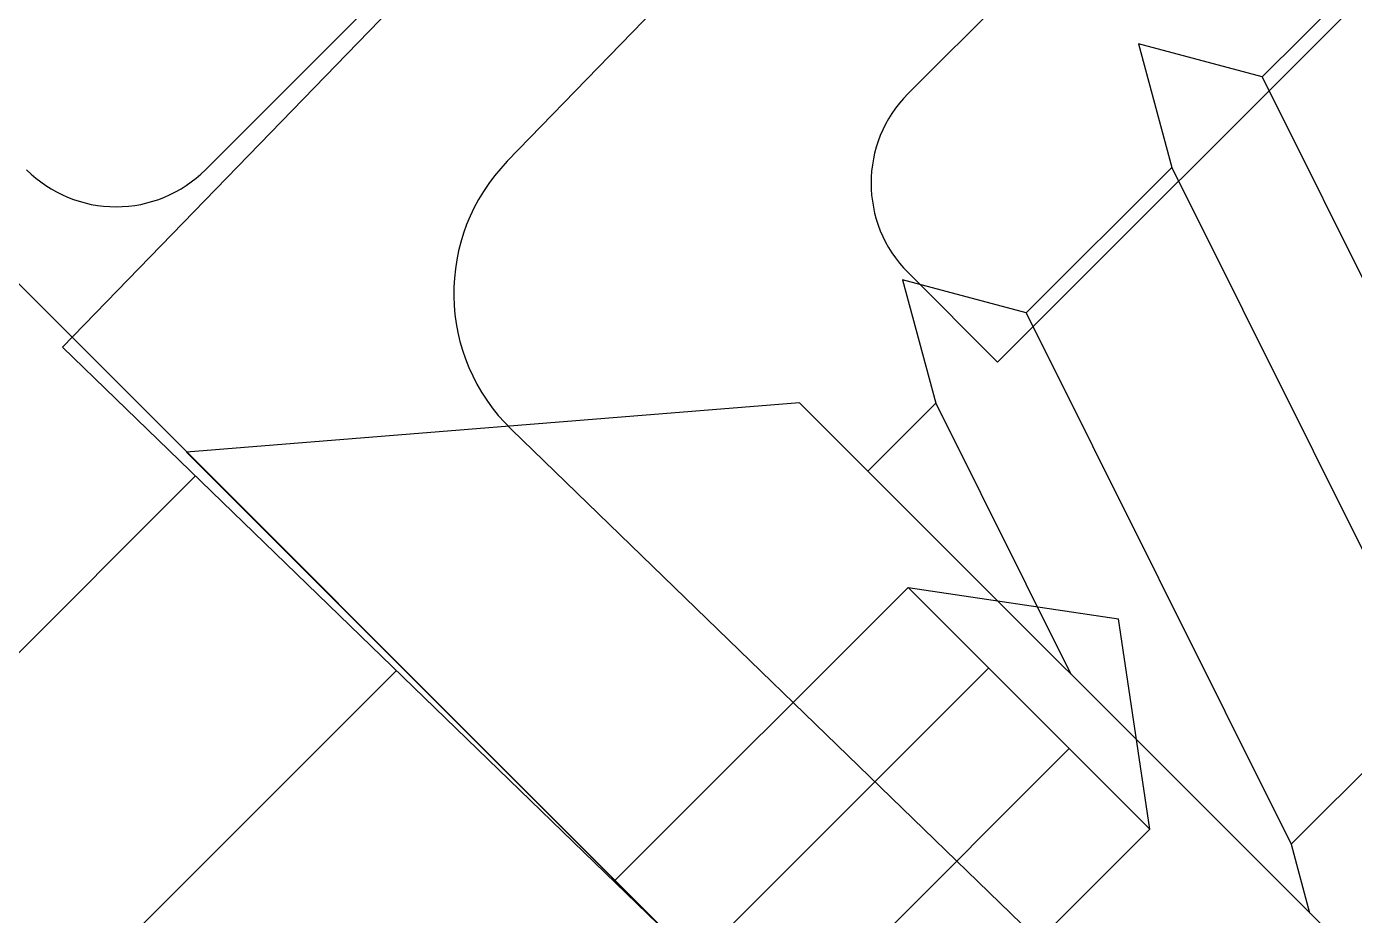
# Model space of a CAD drawing. Header units: inches. Extents: x 0 to 10293, y 0 to 4182.
# Drawn here: x 531.5229 to 531.9425, y 4107.8806 to 4108.1615 of the extents above; entities that cross this region are included whole.
import ezdxf

# ---------------------------------------------------------------- set-up
doc = ezdxf.new("R2010")
doc.units = ezdxf.units.IN
doc.header["$LTSCALE"] = 48
doc.header["$MEASUREMENT"] = 0
doc.linetypes.add('DASHED', pattern=[0.75, 0.5, -0.25])
doc.layers.add('DETAILS', color=1, linetype='Continuous')
doc.styles.add('Arch-Dim', font='romans.shx', dxfattribs={"width": 0.75})
doc.dimstyles.new('Aec-Arch-I-96', dxfattribs={"dimscale": 96, "dimtxt": 0.09375, "dimasz": 0.0625, "dimexe": 0.0625, "dimexo": 0.0625, "dimgap": 0.03125, "dimtad": 1, "dimdec": 4, "dimzin": 3, "dimdsep": 46, "dimlunit": 4, "dimtxsty": 'Arch-Dim', "dimblk": 'ARCHTICK', "dimcen": 0.09375, "dimazin": 2, "dimtfac": 0.75, "dimtdec": 4, "dimtix": 1, "dimtmove": 2, "dimatfit": 2, "dimfxl": 0, "dimtolj": 1, "dimtzin": 0, "dimarcsym": 0})

# ---------------------------------------------------------------- blocks, each defined once
blk = doc.blocks.new('34FHSCREW')
at = {"linetype": 'Continuous'}
for p, q in [((-0.1195, -0.148), (-0.2455, 0)), ((-0.2455, 0), (0.2455, 0)), ((0.1195, -0.148), (-0.1195, -0.148)), ((-0.089, -0.148), (-0.089, -0.17836)), ((-0.089, -0.17836), (0.0017, -0.148)), ((0.089, -0.15918), (0.10838, -0.148)), ((-0.089, -0.21876), (0.089, -0.15918)), ((0.089, -0.22422), (0.089, -0.15918)), ((-0.124, -0.19856), (-0.089, -0.17836)), ((-0.089, -0.21876), (-0.124, -0.19856)), ((-0.089, -0.21876), (-0.089, -0.2838)), ((-0.089, -0.2838), (0.089, -0.22422)), ((-0.089, -0.32422), (0.089, -0.26464)), ((-0.124, -0.30402), (-0.089, -0.2838)), ((-0.089, -0.32422), (-0.124, -0.30402)), ((-0.089, -0.32422), (-0.089, -0.38926))]:
    blk.add_line(p, q, dxfattribs=at)
at = {"linetype": 'DASHED'}
for p, q in [((-0.054, -0.131), (-0.054, 0)), ((-0.018, -0.131), (-0.018, 0)), ((0.018, -0.131), (0.018, 0)), ((0.054, -0.131), (0.054, 0)), ((-0.054, -0.131, 1.89411), (0, -0.17098, 1.89411)), ((0.054, -0.131), (-0.054, -0.131)), ((0.054, -0.131, 1.89411), (0, -0.17098, 1.89411))]:
    blk.add_line(p, q, dxfattribs=at)
blk = doc.blocks.new('RIDGEEXT')
at = {"layer": 'DETAILS'}
for p, q in [((-0.5, -0.78), (-0.5, -1.289)), ((-0.72, -1.05042), (-0.72, -1.423)), ((-0.58, -1.249), (-0.58, -1.07582)), ((-0.5, -1.289), (-0.54, -1.289))]:
    blk.add_line(p, q, dxfattribs=at)
for centre, start, end in [((-0.54, -1.249), 180, 270), ((-0.76, -1.423), 270, 0)]:
    blk.add_arc(centre, 0.04, start, end, dxfattribs=at)
blk = doc.blocks.new('_ArchTick')
at = {"color": 0, "linetype": 'ByBlock', "const_width": 0.15}
blk.add_lwpolyline([(-0.5, -0.5), (0.5, 0.5)], dxfattribs=at)

msp = doc.modelspace()

# ---------------------------------------------------------------- hatches: boundary and pattern name
h = msp.add_hatch()
h.set_pattern_fill('STEEL', color=256, scale=2, style=0)
h.set_pattern_definition([(45, (-3372.13418, 1339.79753), (-0.176776695, 0.176776695), []), (45, (-3372.13418, 1339.92253), (-0.176776695, 0.176776695), [])])
h.paths.add_polyline_path([(530.70372, 4108.89674), (530.70372, 4111.81907), (530.51622, 4111.81907), (530.51622, 4108.81907), (531.12808, 4108.20721), (531.26066, 4108.3398)])
h.paths.add_polyline_path([(531.53429, 4108.06022), (531.53722, 4108.06324), (531.26066, 4108.3398), (531.12808, 4108.20721), (532.99109, 4106.3442), (533.12368, 4106.47678), (531.72638, 4107.87408)])

# ---------------------------------------------------------------- linework, layer by layer
for p, q in [((531.86137, 4108.39774), (531.53429, 4108.06022)), ((531.67481, 4108.119), (531.90446, 4108.35598)), ((531.53429, 4108.06022), (532.4499, 4107.17293)), ((531.67615, 4108.03416), (532.04238, 4107.67925))]:
    msp.add_line(p, q)
at = {"flags": 128}
msp.add_lwpolyline([(532.99109, 4106.3442), (530.51622, 4108.81907), (530.51622, 4111.81907), (530.70372, 4111.81907), (530.70372, 4108.89674), (533.12368, 4106.47678)], close=True, dxfattribs=at)
msp.add_arc((531.7179, 4108.07724), 0.06, 135.9, 225.9)

# ---------------------------------------------------------------- block references
at = {"rotation": 315.0000000000184}
msp.add_blockref('RIDGEEXT', (533.09477, 4108.61339), dxfattribs=at)
at = {"xscale": -0.999996978192807, "yscale": 0.9999969781929394, "zscale": 0.999996978193125, "rotation": 134.9999999999999}
msp.add_blockref('34FHSCREW', (531.74702, 4107.85344), dxfattribs=at)

# ---------------------------------------------------------------- leaders
msp.add_leader([(531.61468, 4109.45309), (517.26049, 4102.49085), (515.62835, 4102.49085)], dimstyle='Aec-Arch-I-96', override={"dimscale": 8, "dimtxt": 0.125})

doc.saveas('drawing.dxf')
